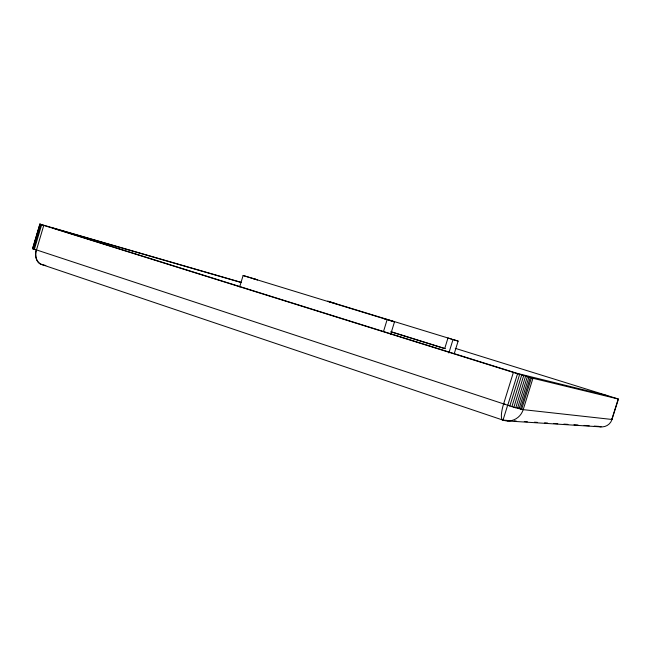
<?xml version="1.0" encoding="UTF-8"?>
<svg xmlns="http://www.w3.org/2000/svg" width="651" height="651" viewBox="0 0 651 651"><rect width="100%" height="100%" fill="white"/><g stroke="black" fill="none" stroke-linecap="round" stroke-linejoin="round"><path stroke-width="0.98" d="M611.411 419.179L612.046 419.472L523.184 409.642L513.867 407.274L32.55 248.617L39.906 224.107L241.44 282.428M32.672 248.715L39.906 224.107M33.242 247.673L34.08 244.857M34.641 242.978L36.033 238.274M36.586 236.394L37.978 231.699M38.539 229.819L39.377 227.004M33.022 248.885L40.313 224.294L39.817 224.107M33.575 249.105L40.883 224.481L40.313 224.294M34.348 249.39L41.656 224.733L40.883 224.481M41.656 224.733L43.772 225.409L36.448 250.106A12.727 9.179 -70.9 0 0 41.859 264.575L503.02 420.139L507.08 420.408M239.674 286.896L243.116 275.511L257.47 279.881L252.466 278.351M383.585 331.237L387.133 319.641L243.116 275.511M390.722 334.191L394.498 321.871L388.728 320.097M448.873 352.98L453.015 339.553L458.125 341.1L454.341 353.371M599.693 426.722A10.945 10.668 25.1 0 0 611.964 419.537L618.45 399.047L532.941 378.288L523.184 409.642A16.348 15.974 84.4 0 1 503.02 420.139A16.308 4.191 -72 0 1 503.557 404.059L513.379 372.437L43.772 225.409M503.02 420.139L507.568 405.508M507.707 405.402L517.545 373.731L532.941 378.288M509.806 406.053L519.644 374.382M511.873 406.68L521.711 375.009M513.867 407.274L523.705 375.611M515.755 407.819L525.593 376.18M517.504 408.307L527.334 376.693M519.083 408.73L528.897 377.157M520.458 409.08L530.264 377.556M521.614 409.349L531.403 377.873M611.818 419.35L618.214 398.965L455.261 348.342M32.55 248.617L33.494 248.706M507.121 420.937L601.109 426.893M514.176 420.872L516.202 421.002M524.307 421.531L527.351 421.734M534.447 422.198L537.49 422.393M544.586 422.857L547.621 423.052M553.708 423.451L557.761 423.72M563.839 424.11L567.9 424.379M573.979 424.777L578.031 425.038M584.118 425.437L589.188 425.77M594.249 426.104L598.31 426.364A10.676 1.798 -72.3 0 0 598.578 426.291M503.557 404.059L505.274 404.279M45.814 265.51L41.859 264.575A12.727 9.757 -75.9 0 1 36.253 249.357M607.879 395.8L517.521 373.462L52.715 227.996L241.049 282.477M336.567 303.879L327.681 301.177L458.125 341.1M383.789 318.608L394.498 321.871M451.444 339.057L447.969 338.007L444.698 348.61L390.755 331.774M513.379 372.437L517.545 373.731M391.357 331.815L445.317 348.643M517.439 407.746L523.184 409.642"/></g></svg>
